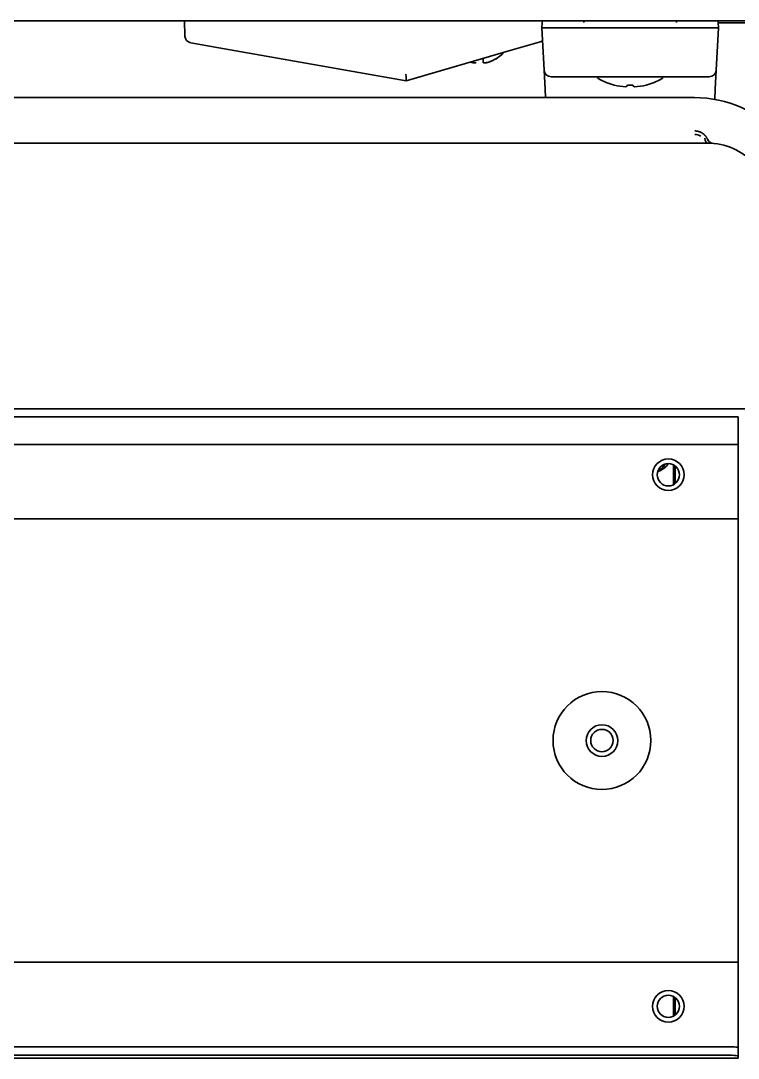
# Model space of a CAD drawing. Extents: x -760 to 4209, y 5795 to 10697.
# Drawn here: x 2540.9 to 2643.6, y 10435.1 to 10583.4 of the extents above; entities that cross this region are included whole.
import ezdxf

# ---------------------------------------------------------------- set-up
doc = ezdxf.new("R2010")
doc.units = 0
doc.header["$LTSCALE"] = 5
doc.layers.add('1', color=7, linetype='CONTINUOUS', true_color=0xffffff)
doc.layers.add('4', color=7, linetype='CONTINUOUS', true_color=0xffffff)

msp = doc.modelspace()

# ---------------------------------------------------------------- linework, layer by layer
at = {"layer": '1', "color": 7, "linetype": 'Continuous', "lineweight": 35}
for p, q in [((2648.35, 10583.42), (2512.47, 10583.42)), ((2564.38, 10581.24), (2564.34, 10583.42)), ((2615.47, 10582.42), (2615.49, 10583.18)), ((2621.46, 10583.18), (2621.46, 10583.42)), ((2640.67, 10583.42), (2640.67, 10583.26)), ((2640.69, 10583.18), (2640.71, 10582.42)), ((2640.69, 10583.14), (2643.48, 10583.14)), ((2643.48, 10583.14), (2648.46, 10583.14)), ((2615.78, 10576.37), (2615.47, 10582.42)), ((2634.72, 10582.42), (2621.46, 10582.42)), ((2640.71, 10582.42), (2640.4, 10576.37)), ((2569.22, 10579.56), (2565.21, 10580.27)), ((2615.08, 10580.36), (2611.06, 10579.2)), ((2596.05, 10574.83), (2569.22, 10579.56)), ((2611.06, 10579.2), (2596.05, 10574.83)), ((2608.85, 10577.98), (2608.85, 10577.94)), ((2615.93, 10573.65), (2615.78, 10576.37)), ((2640.4, 10576.37), (2640.25, 10573.65)), ((2621.78, 10575.42), (2616.78, 10575.42)), ((2634.4, 10575.42), (2621.78, 10575.42)), ((2630.39, 10574.23), (2630.39, 10574.22)), ((2639.4, 10575.42), (2634.4, 10575.42)), ((2615.99, 10572.43), (2615.93, 10573.65)), ((2627.49, 10573.96), (2627.49, 10573.96)), ((2628.69, 10573.96), (2628.69, 10573.96)), ((2640.25, 10573.65), (2640.18, 10572.18)), ((1910.55, 10527.92), (2649.55, 10527.92)), ((2643.55, 10526.79), (1916.05, 10526.79)), ((2643.55, 10526.79), (2643.55, 10526.58)), ((2643.55, 10526.58), (2643.55, 10523.04)), ((1916.05, 10522.85), (2643.55, 10522.85)), ((2643.55, 10523.04), (2643.55, 10522.85)), ((2643.55, 10522.85), (2643.55, 10513.22)), ((2634.29, 10517.1), (2634.29, 10519.94)), ((2634.55, 10517.27), (2634.55, 10519.78)), ((2643.55, 10512.22), (1916.55, 10512.22)), ((2643.55, 10513.22), (2643.55, 10512.22)), ((2643.55, 10510.02), (2643.55, 10512.22)), ((2643.55, 10510.02), (2643.55, 10451.02)), ((2643.55, 10448.82), (2643.55, 10451.02)), ((2643.55, 10448.82), (1916.55, 10448.82)), ((2643.55, 10447.82), (2643.55, 10448.82)), ((2643.55, 10447.82), (2643.55, 10437.3)), ((2634.29, 10441.1), (2634.29, 10443.94)), ((2634.55, 10441.26), (2634.55, 10443.77)), ((1918.55, 10436.75), (2641.55, 10436.75)), ((2643.55, 10437.3), (2643.55, 10436.61)), ((2643.55, 10436.61), (2643.55, 10435.41)), ((1916.55, 10435.1), (2643.55, 10435.1)), ((1918.55, 10435.55), (2641.55, 10435.55)), ((2643.55, 10435.1), (2643.55, 10435.41)), ((2643.55, 10435.1), (2643.55, 10435.1))]:
    msp.add_line(p, q, dxfattribs=at)
for centre, radius in [((2633.55, 10518.52), 2.25), ((2633.55, 10518.52), 1.6), ((2624.05, 10480.52), 7), ((2624.05, 10480.52), 2.26), ((2624.05, 10480.52), 1.6), ((2633.55, 10442.52), 2.25), ((2633.55, 10442.52), 1.6)]:
    msp.add_circle(centre, radius, dxfattribs=at)
for centre, radius, start, end in [((2565.38, 10581.25), 1, 181, 260), ((2614.8, 10581.32), 1, 286.2135, 319.1505), ((2606.36, 10582.04), 4.8, 301.5837, 318.7445), ((2616.78, 10576.42), 1, 183, 270), ((2639.4, 10576.42), 1, 270, 357), ((2623.84, 10575.55), 0.5, 194.6023, 240.3206), ((2628.09, 10583.01), 9.08, 240.3206, 255.3324), ((2628.09, 10583.01), 9.08, 284.6676, 299.6794), ((2632.34, 10575.55), 0.5, 299.6794, 345.3977)]:
    msp.add_arc(centre, radius, start, end, dxfattribs=at)
for centre, major_axis, ratio, start_param, end_param in [((2615.74, 10583.17), (0, 0.25), 1, 0, 1.53589), ((2634.72, 10583.17), (0, -0.25), 0.000017, 1.605703, 3.141593), ((2640.44, 10583.17), (-0.25, 0), 1, 3.176499, 4.712389), ((2596, 10575.86), (0.06, -1.03), 0.002766, 4.763309, 6.282544), ((2625.79, 10583.01), (0, -8.79), 0.001207, 6.237649, 6.328721), ((2628.01, 10583.01), (0, -9.06), 0.993009, 6.033606, 6.225112), ((2627.43, 10583.01), (0, -9.06), 0.11804, 0.058074, 0.249579), ((2627.43, 10583.01), (0, -9.06), 0.115642, 0.058074, 0.249579), ((2628.09, 10583.01), (0, -8.79), 0.999999, 6.237649, 6.328721), ((2628.09, 10583.01), (0, 8.79), 0.999999, 3.14129, 3.187129), ((2628.75, 10583.01), (0, 9.06), 0.11804, 2.892014, 3.083519), ((2628.17, 10583.01), (0, 9.06), 0.993009, 3.199666, 3.391172), ((2628.17, 10583.01), (0, 9.06), 0.993291, 3.199666, 3.391172), ((2631.3, 10520.92), (0, 2), 0.999994, 3.523493, 4.265988), ((2641.55, 10436.61), (-2, 0), 0.069756, 3.141593, 4.712389), ((2641.55, 10435.41), (2, 0), 0.069756, 0, 1.570796)]:
    msp.add_ellipse(centre, major_axis=major_axis, ratio=ratio, start_param=start_param, end_param=end_param, dxfattribs=at)
for points, knots in [([(2621.46, 10582.42), (2621.26, 10582.42), (2621.06, 10582.42), (2620.68, 10582.42), (2620.48, 10582.42), (2620.1, 10582.42), (2619.91, 10582.42), (2619.67, 10582.42), (2619.63, 10582.42), (2619.53, 10582.42), (2619.49, 10582.42), (2619.35, 10582.42), (2619.25, 10582.42), (2618.98, 10582.42), (2618.81, 10582.42), (2618.46, 10582.42), (2618.29, 10582.42), (2618.05, 10582.42), (2617.97, 10582.42), (2617.85, 10582.42), (2617.81, 10582.42), (2617.73, 10582.42), (2617.69, 10582.42), (2617.5, 10582.42), (2617.36, 10582.42), (2617.08, 10582.42), (2616.82, 10582.42), (2616.59, 10582.42), (2616.45, 10582.42), (2616.42, 10582.42), (2616.37, 10582.42), (2616.34, 10582.42), (2616.27, 10582.42), (2616.22, 10582.42), (2616.08, 10582.42), (2616, 10582.42), (2615.85, 10582.42), (2615.78, 10582.42), (2615.7, 10582.42), (2615.67, 10582.42), (2615.62, 10582.42), (2615.6, 10582.42), (2615.54, 10582.42), (2615.52, 10582.42), (2615.48, 10582.42), (2615.47, 10582.42), (2615.47, 10582.42)], [0, 0, 0, 0, 0.062581, 0.062581, 0.125162, 0.125162, 0.187743, 0.187743, 0.203388, 0.203388, 0.219033, 0.219033, 0.250323, 0.250323, 0.312904, 0.312904, 0.375485, 0.375485, 0.406775, 0.406775, 0.422421, 0.422421, 0.438066, 0.438066, 0.500647, 0.500647, 0.563228, 0.625808, 0.625808, 0.641454, 0.641454, 0.657099, 0.657099, 0.688389, 0.688389, 0.75097, 0.75097, 0.813551, 0.813551, 0.844841, 0.844841, 0.876132, 0.876132, 0.938713, 0.938713, 1, 1, 1, 1]), ([(2640.71, 10582.42), (2640.71, 10582.42), (2640.7, 10582.42), (2640.66, 10582.42), (2640.64, 10582.42), (2640.56, 10582.42), (2640.51, 10582.42), (2640.44, 10582.42), (2640.43, 10582.42), (2640.4, 10582.42), (2640.38, 10582.42), (2640.33, 10582.42), (2640.29, 10582.42), (2640.18, 10582.42), (2640.1, 10582.42), (2639.91, 10582.42), (2639.81, 10582.42), (2639.65, 10582.42), (2639.59, 10582.42), (2639.51, 10582.42), (2639.48, 10582.42), (2639.41, 10582.42), (2639.38, 10582.42), (2639.23, 10582.42), (2639.1, 10582.42), (2638.82, 10582.42), (2638.53, 10582.42), (2638.21, 10582.42), (2638.01, 10582.42), (2637.97, 10582.42), (2637.88, 10582.42), (2637.84, 10582.42), (2637.72, 10582.42), (2637.63, 10582.42), (2637.37, 10582.42), (2637.19, 10582.42), (2636.83, 10582.42), (2636.65, 10582.42), (2636.37, 10582.42), (2636.27, 10582.42), (2636.08, 10582.42), (2635.98, 10582.42), (2635.69, 10582.42), (2635.5, 10582.42), (2635.11, 10582.42), (2634.92, 10582.42), (2634.72, 10582.42)], [0, 0, 0, 0, 0.061226, 0.061226, 0.123811, 0.123811, 0.186396, 0.186396, 0.202042, 0.202042, 0.217689, 0.217689, 0.248981, 0.248981, 0.311566, 0.311566, 0.374151, 0.374151, 0.405443, 0.405443, 0.42109, 0.42109, 0.436736, 0.436736, 0.499321, 0.499321, 0.561906, 0.62449, 0.62449, 0.640137, 0.640137, 0.655783, 0.655783, 0.687075, 0.687075, 0.74966, 0.74966, 0.812245, 0.812245, 0.843538, 0.843538, 0.87483, 0.87483, 0.937415, 0.937415, 1, 1, 1, 1]), ([(2607.05, 10577.98), (2607.05, 10577.85), (2607.05, 10577.74), (2607.05, 10577.61), (2607.05, 10577.56), (2607.05, 10577.49), (2607.05, 10577.46), (2607.05, 10577.43)], [0, 0, 0, 0, 0.5, 0.5, 0.75, 0.75, 1, 1, 1, 1]), ([(2633.56, 10520.08), (2633.52, 10520.02), (2633.48, 10519.98), (2633.36, 10519.82), (2633.26, 10519.72), (2633.11, 10519.58), (2633.05, 10519.53), (2632.94, 10519.44), (2632.88, 10519.4), (2632.75, 10519.32), (2632.69, 10519.28), (2632.56, 10519.2), (2632.49, 10519.17), (2632.35, 10519.1), (2632.27, 10519.07), (2632.16, 10519.03), (2632.12, 10519.02), (2632.08, 10519.01)], [0, 0, 0, 0, 0.111904, 0.111904, 0.348674, 0.348674, 0.467059, 0.467059, 0.585445, 0.585445, 0.70383, 0.70383, 0.822215, 0.822215, 0.9406, 0.9406, 1, 1, 1, 1])]:
    msp.add_open_spline(points, degree=3, knots=knots, dxfattribs=at)
for points in [[(2605.31, 10577.5), (2605.39, 10577.47), (2605.47, 10577.45), (2605.55, 10577.43)], [(2605.55, 10577.43), (2605.58, 10577.42), (2605.63, 10577.42), (2605.71, 10577.41), (2605.78, 10577.41), (2605.85, 10577.41), (2605.92, 10577.41), (2605.99, 10577.42), (2606.03, 10577.42), (2606.05, 10577.43)], [(2607.05, 10577.43), (2607.08, 10577.42), (2607.13, 10577.42), (2607.2, 10577.41), (2607.27, 10577.41), (2607.34, 10577.41), (2607.41, 10577.41), (2607.48, 10577.42), (2607.53, 10577.42), (2607.55, 10577.43)], [(2607.55, 10577.43), (2607.61, 10577.44), (2607.72, 10577.47), (2607.88, 10577.52), (2608.04, 10577.58), (2608.19, 10577.64), (2608.35, 10577.7), (2608.5, 10577.78), (2608.67, 10577.87), (2608.79, 10577.94), (2608.85, 10577.98)]]:
    msp.add_open_spline(points, degree=3, dxfattribs=at)
at = {"layer": '4', "color": 7, "linetype": 'Continuous', "lineweight": 35}
for p, q in [((2637.3, 10572.43), (2314.21, 10572.43)), ((2639.18, 10565.92), (1920.93, 10565.92)), ((2639.18, 10565.92), (1920.93, 10565.92))]:
    msp.add_line(p, q, dxfattribs=at)
for centre, radius, start, end in [((2637.3, 10555.92), 16.51, 42.0972, 90), ((2640.07, 10566.88, 0), 1, 203.8148, 264.9172), ((2640.07, 10566.88, 0), 1, 203.8148, 264.9172)]:
    msp.add_arc(centre, radius, start, end, dxfattribs=at)
for centre, major_axis, ratio, start_param, end_param in [((2637.32, 10565.68), (1.5, 0), 0.999848, 0.954515, 1.570825), ((2637.32, 10565.68), (1.5, 0), 0.999848, 0.954515, 1.570825), ((2639.18, 10566.92), (0, -1), 0.423885, 4.999104, 6.283186), ((2639.18, 10566.92), (0, -1), 0.423885, 4.999104, 6.283186), ((2640.07, 10566.88), (0.39, -0.921), 0.999999, 4.726882, 5.111755), ((2640.07, 10566.88), (0.39, -0.921), 0.999999, 4.726879, 5.111753)]:
    msp.add_ellipse(centre, major_axis=major_axis, ratio=ratio, start_param=start_param, end_param=end_param, dxfattribs=at)
for points, knots in [([(2637.32, 10567.67), (2637.33, 10567.67), (2637.34, 10567.67), (2637.36, 10567.67), (2637.38, 10567.67), (2637.41, 10567.67), (2637.43, 10567.67), (2637.45, 10567.67), (2637.47, 10567.67), (2637.49, 10567.66), (2637.51, 10567.66), (2637.53, 10567.66), (2637.55, 10567.66), (2637.58, 10567.66), (2637.6, 10567.65), (2637.62, 10567.65), (2637.64, 10567.65), (2637.66, 10567.64), (2637.68, 10567.64), (2637.71, 10567.63), (2637.73, 10567.63), (2637.75, 10567.63), (2637.77, 10567.62), (2637.79, 10567.62), (2637.82, 10567.61), (2637.84, 10567.6), (2637.86, 10567.6), (2637.88, 10567.59), (2637.9, 10567.59), (2637.92, 10567.58), (2637.95, 10567.57), (2637.97, 10567.56), (2637.99, 10567.56), (2638.01, 10567.55), (2638.03, 10567.54), (2638.05, 10567.53), (2638.08, 10567.52), (2638.1, 10567.52), (2638.12, 10567.51), (2638.14, 10567.5), (2638.16, 10567.49), (2638.18, 10567.48), (2638.2, 10567.47), (2638.22, 10567.46), (2638.25, 10567.44), (2638.27, 10567.43), (2638.29, 10567.42), (2638.31, 10567.41), (2638.33, 10567.4), (2638.35, 10567.39), (2638.37, 10567.37), (2638.39, 10567.36), (2638.41, 10567.35), (2638.43, 10567.33), (2638.45, 10567.32), (2638.47, 10567.31), (2638.49, 10567.29), (2638.51, 10567.28), (2638.53, 10567.26), (2638.55, 10567.25), (2638.57, 10567.23), (2638.59, 10567.22), (2638.61, 10567.2), (2638.63, 10567.19), (2638.65, 10567.17), (2638.67, 10567.15), (2638.68, 10567.14), (2638.7, 10567.12), (2638.72, 10567.1), (2638.74, 10567.08), (2638.76, 10567.06), (2638.77, 10567.05), (2638.79, 10567.03), (2638.81, 10567.01), (2638.83, 10566.99), (2638.84, 10566.97), (2638.86, 10566.95), (2638.88, 10566.93), (2638.89, 10566.91), (2638.91, 10566.89), (2638.92, 10566.87), (2638.94, 10566.85), (2638.95, 10566.83), (2638.97, 10566.8), (2638.98, 10566.78), (2639, 10566.76), (2639.01, 10566.74), (2639.03, 10566.72), (2639.04, 10566.69), (2639.05, 10566.67), (2639.07, 10566.65), (2639.08, 10566.62), (2639.09, 10566.6), (2639.1, 10566.58), (2639.12, 10566.55), (2639.13, 10566.53), (2639.14, 10566.5), (2639.15, 10566.49), (2639.15, 10566.48)], [0, 0, 0, 0, 0.009096, 0.018219, 0.02737, 0.036549, 0.045756, 0.054991, 0.064253, 0.073544, 0.082862, 0.092208, 0.101581, 0.110983, 0.120412, 0.129869, 0.139354, 0.148867, 0.158408, 0.167976, 0.177572, 0.187196, 0.196848, 0.206527, 0.216235, 0.22597, 0.235733, 0.245524, 0.255343, 0.265189, 0.275063, 0.284965, 0.294895, 0.304853, 0.314838, 0.324852, 0.334893, 0.344962, 0.355059, 0.365183, 0.375335, 0.385516, 0.395724, 0.40596, 0.416223, 0.426515, 0.436834, 0.447181, 0.457556, 0.467958, 0.478389, 0.488847, 0.499333, 0.509847, 0.520389, 0.530959, 0.541556, 0.552181, 0.562834, 0.573515, 0.584224, 0.59496, 0.605725, 0.616517, 0.627337, 0.638185, 0.64906, 0.659963, 0.670895, 0.681854, 0.69284, 0.703855, 0.714898, 0.725968, 0.737066, 0.748192, 0.759346, 0.770527, 0.781736, 0.792974, 0.804239, 0.815532, 0.826852, 0.838201, 0.849577, 0.860981, 0.872413, 0.883873, 0.89536, 0.906876, 0.918419, 0.92999, 0.941589, 0.953215, 0.96487, 0.976552, 0.988262, 1, 1, 1, 1]), ([(2637.32, 10567.67), (2637.33, 10567.67), (2637.34, 10567.67), (2637.36, 10567.67), (2637.38, 10567.67), (2637.41, 10567.67), (2637.43, 10567.67), (2637.45, 10567.67), (2637.47, 10567.67), (2637.49, 10567.66), (2637.51, 10567.66), (2637.53, 10567.66), (2637.55, 10567.66), (2637.58, 10567.66), (2637.6, 10567.65), (2637.62, 10567.65), (2637.64, 10567.65), (2637.66, 10567.64), (2637.68, 10567.64), (2637.71, 10567.63), (2637.73, 10567.63), (2637.75, 10567.63), (2637.77, 10567.62), (2637.79, 10567.62), (2637.82, 10567.61), (2637.84, 10567.6), (2637.86, 10567.6), (2637.88, 10567.59), (2637.9, 10567.59), (2637.92, 10567.58), (2637.95, 10567.57), (2637.97, 10567.56), (2637.99, 10567.56), (2638.01, 10567.55), (2638.03, 10567.54), (2638.05, 10567.53), (2638.08, 10567.52), (2638.1, 10567.52), (2638.12, 10567.51), (2638.14, 10567.5), (2638.16, 10567.49), (2638.18, 10567.48), (2638.2, 10567.47), (2638.22, 10567.46), (2638.25, 10567.44), (2638.27, 10567.43), (2638.29, 10567.42), (2638.31, 10567.41), (2638.33, 10567.4), (2638.35, 10567.39), (2638.37, 10567.37), (2638.39, 10567.36), (2638.41, 10567.35), (2638.43, 10567.33), (2638.45, 10567.32), (2638.47, 10567.31), (2638.49, 10567.29), (2638.51, 10567.28), (2638.53, 10567.26), (2638.55, 10567.25), (2638.57, 10567.23), (2638.59, 10567.22), (2638.61, 10567.2), (2638.63, 10567.19), (2638.65, 10567.17), (2638.67, 10567.15), (2638.68, 10567.14), (2638.7, 10567.12), (2638.72, 10567.1), (2638.74, 10567.08), (2638.76, 10567.06), (2638.77, 10567.05), (2638.79, 10567.03), (2638.81, 10567.01), (2638.83, 10566.99), (2638.84, 10566.97), (2638.86, 10566.95), (2638.88, 10566.93), (2638.89, 10566.91), (2638.91, 10566.89), (2638.92, 10566.87), (2638.94, 10566.85), (2638.95, 10566.83), (2638.97, 10566.8), (2638.98, 10566.78), (2639, 10566.76), (2639.01, 10566.74), (2639.03, 10566.72), (2639.04, 10566.69), (2639.05, 10566.67), (2639.07, 10566.65), (2639.08, 10566.62), (2639.09, 10566.6), (2639.1, 10566.58), (2639.12, 10566.55), (2639.13, 10566.53), (2639.14, 10566.5), (2639.15, 10566.49), (2639.15, 10566.48)], [0, 0, 0, 0, 0.009096, 0.018219, 0.02737, 0.036549, 0.045756, 0.054991, 0.064253, 0.073544, 0.082862, 0.092208, 0.101581, 0.110983, 0.120412, 0.129869, 0.139354, 0.148867, 0.158408, 0.167976, 0.177572, 0.187196, 0.196848, 0.206527, 0.216235, 0.22597, 0.235733, 0.245524, 0.255343, 0.265189, 0.275063, 0.284965, 0.294895, 0.304853, 0.314838, 0.324852, 0.334893, 0.344962, 0.355059, 0.365183, 0.375335, 0.385516, 0.395724, 0.40596, 0.416223, 0.426515, 0.436834, 0.447181, 0.457556, 0.467958, 0.478389, 0.488847, 0.499333, 0.509847, 0.520389, 0.530959, 0.541556, 0.552181, 0.562834, 0.573515, 0.584224, 0.59496, 0.605725, 0.616517, 0.627337, 0.638185, 0.64906, 0.659963, 0.670895, 0.681854, 0.69284, 0.703855, 0.714898, 0.725968, 0.737066, 0.748192, 0.759346, 0.770527, 0.781736, 0.792974, 0.804239, 0.815532, 0.826852, 0.838201, 0.849577, 0.860981, 0.872413, 0.883873, 0.89536, 0.906876, 0.918419, 0.92999, 0.941589, 0.953215, 0.96487, 0.976552, 0.988262, 1, 1, 1, 1]), ([(2639.75, 10565.93), (2639.68, 10565.96), (2639.56, 10566.01), (2639.38, 10566.14), (2639.23, 10566.3), (2639.16, 10566.42), (2639.13, 10566.49)], [0, 0, 0, 0, 0.255677, 0.509131, 0.758057, 1, 1, 1, 1]), ([(2639.75, 10565.93), (2639.68, 10565.96), (2639.56, 10566.01), (2639.38, 10566.14), (2639.23, 10566.3), (2639.16, 10566.42), (2639.13, 10566.49)], [0, 0, 0, 0, 0.255677, 0.509131, 0.758057, 1, 1, 1, 1]), ([(2644.52, 10564.17), (2644.49, 10564.19), (2643.96, 10564.57), (2642.3, 10565.52), (2640.43, 10565.92), (2639.18, 10565.92)], [0, 0, 0, 0, 0.01561, 0.343761, 1, 1, 1, 1]), ([(2644.52, 10564.17), (2644.49, 10564.19), (2643.96, 10564.57), (2642.3, 10565.52), (2640.43, 10565.92), (2639.18, 10565.92)], [0, 0, 0, 0, 0.01561, 0.343761, 1, 1, 1, 1])]:
    msp.add_open_spline(points, degree=3, knots=knots, dxfattribs=at)
msp.add_open_spline([(2639.15, 10566.48), (2639.15, 10566.48)], degree=1, dxfattribs=at)
msp.add_open_spline([(2639.15, 10566.48), (2639.15, 10566.48)], degree=1, dxfattribs=at)

doc.saveas('drawing.dxf')
